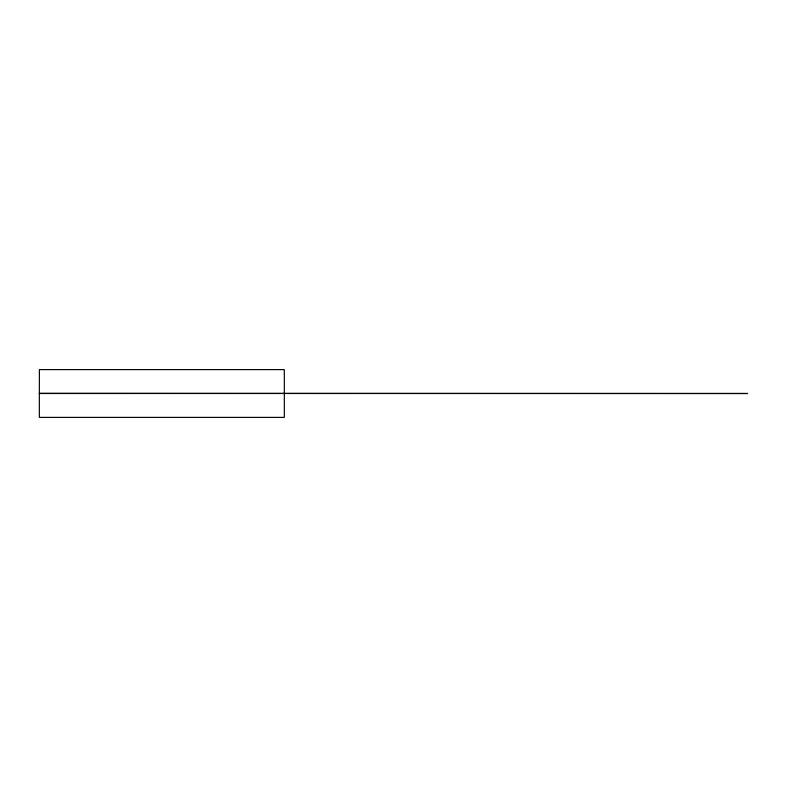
<?xml version="1.0" encoding="UTF-8"?>
<svg xmlns="http://www.w3.org/2000/svg" width="787" height="787" viewBox="0 0 787 787"><rect width="100%" height="100%" fill="white"/><g stroke="black" fill="none" stroke-linecap="round" stroke-linejoin="round"><path stroke-width="1.18" d="M39.35 393.5L39.38 369.605L284.323 369.605L284.323 417.395L39.35 417.395L39.35 393.5L747.65 393.5L39.38 393.323"/></g></svg>
